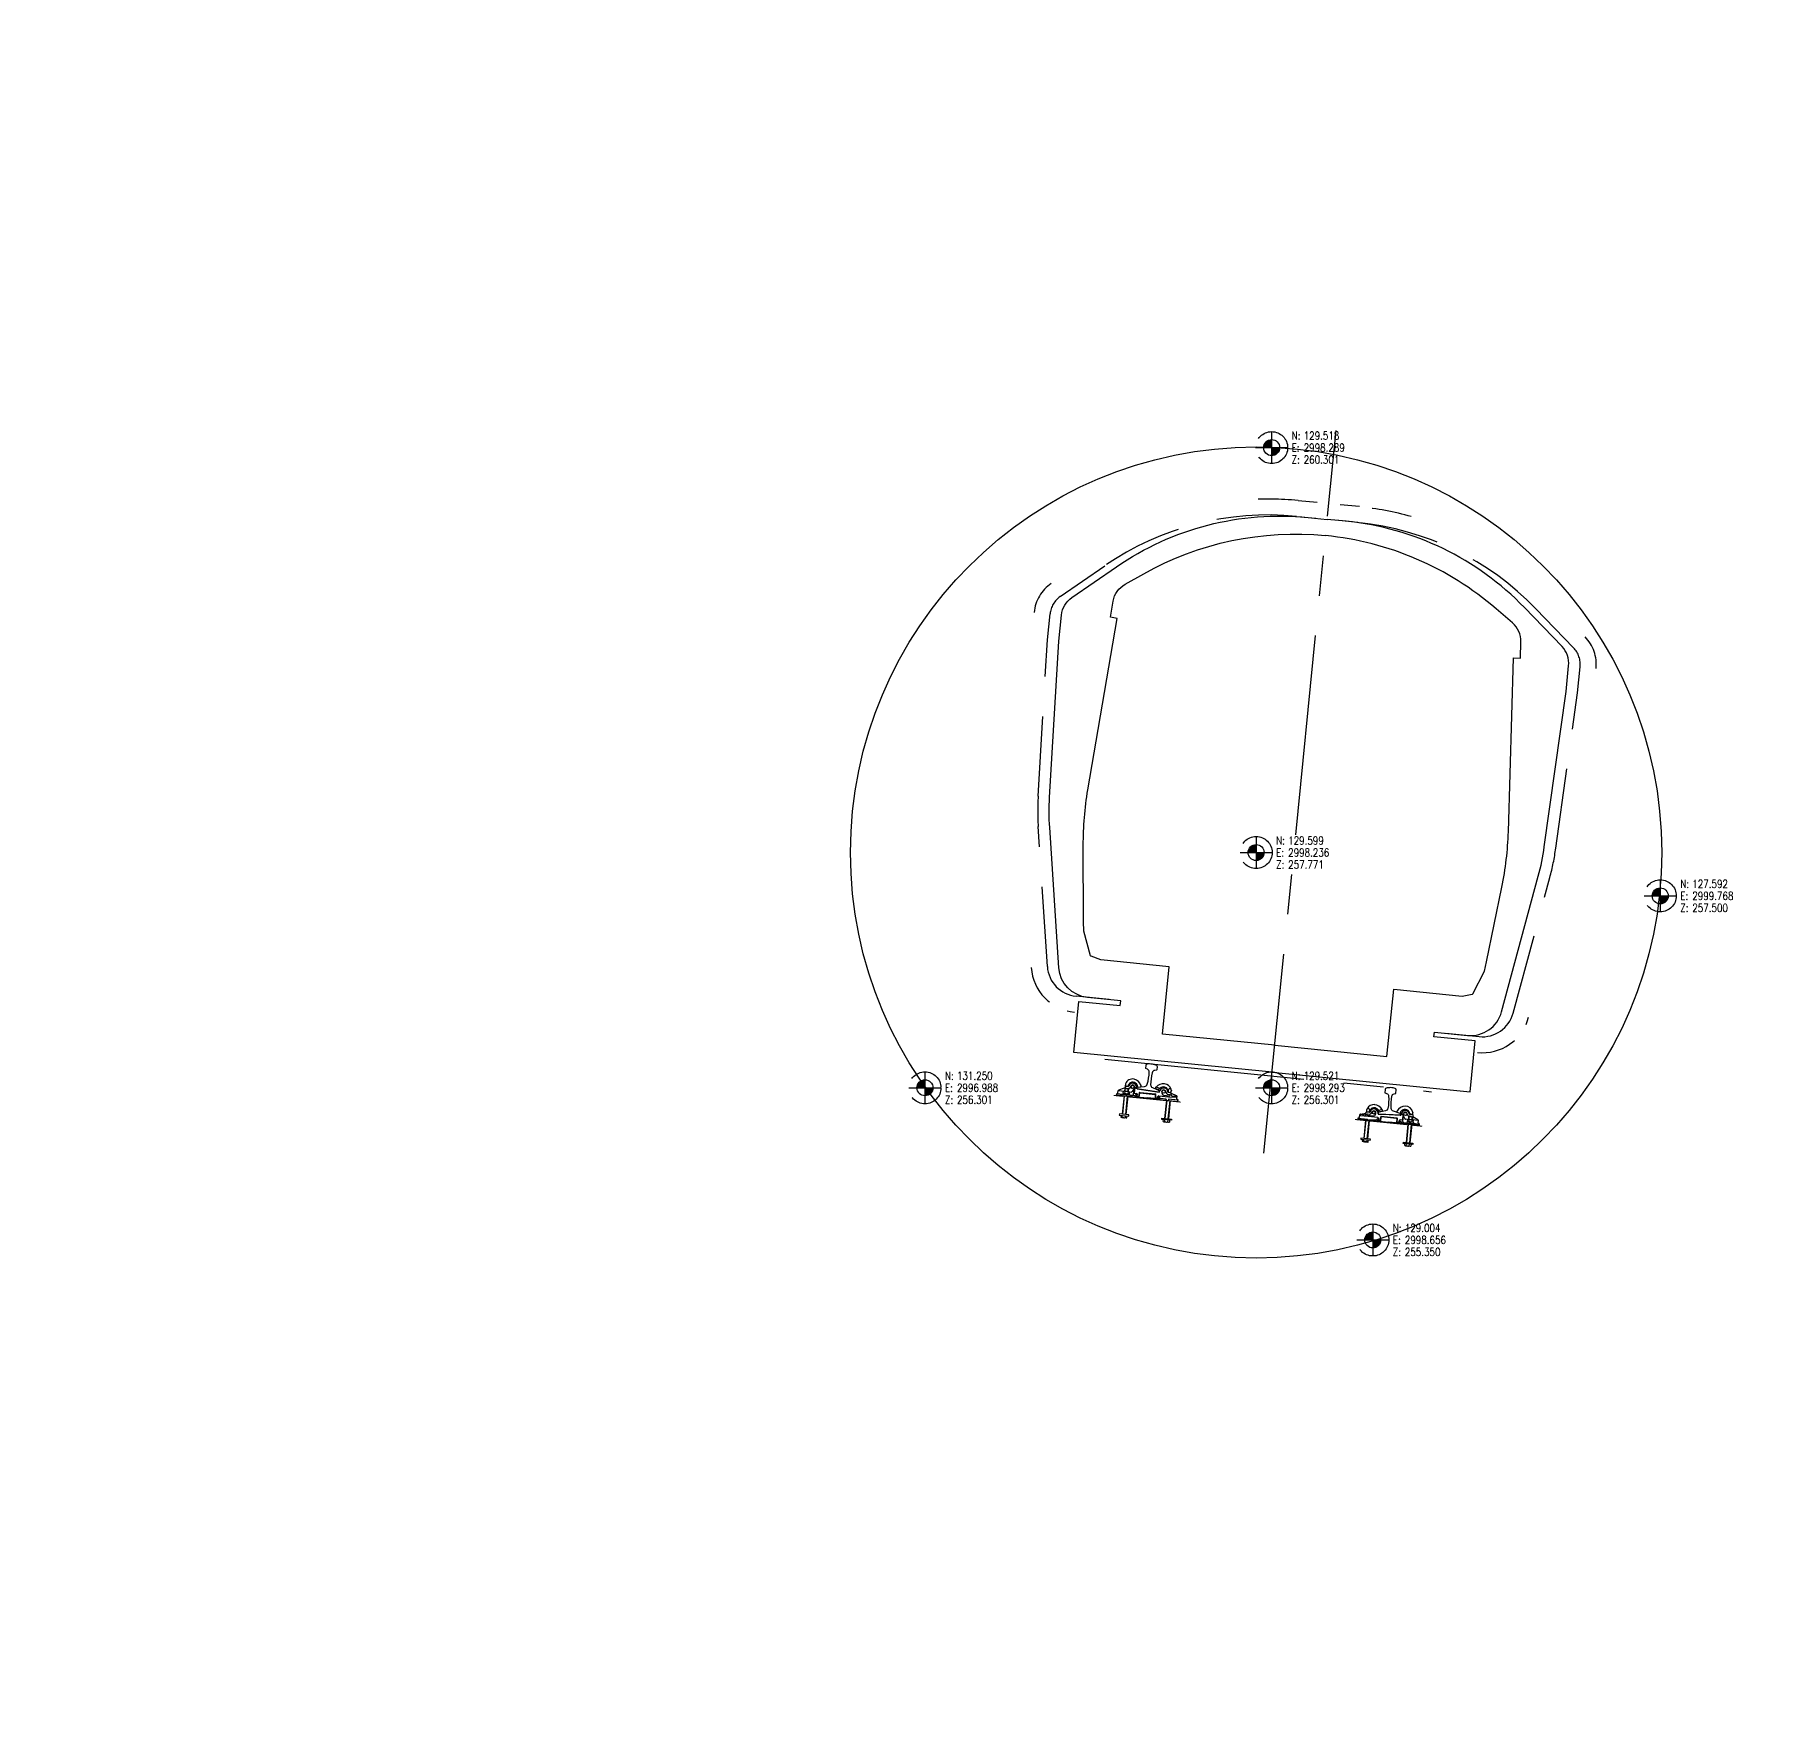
# Model space of a CAD drawing. Header units: metres. Extents: x 2931 to 3383, y 9 to 178.
# Drawn here: x 3069.06 to 3079.96, y 125.04 to 135.63 of the extents above; entities that cross this region are included whole.
import ezdxf
from ezdxf.enums import TextEntityAlignment as Align

# ---------------------------------------------------------------- set-up
doc = ezdxf.new("R2010")
doc.units = ezdxf.units.M
for name, pattern in [('CENTER', [2, 1.25, -0.25, 0.25, -0.25]), ('DASHED', [0.75, 0.5, -0.25]), ('DASHED2', [0.375, 0.25, -0.125])]:
    doc.linetypes.add(name, pattern=pattern)
doc.layers.get('0').update_dxf_attribs({"linetype": 'CONTINUOUS'})
for name, color, linetype in [('0-DIM', 7, 'CONTINUOUS'), ('0-LINE', 7, 'CONTINUOUS'), ('G-ANNO', 1, 'CONTINUOUS')]:
    doc.layers.add(name, color=color, linetype=linetype)
doc.styles.get("Standard").update_dxf_attribs({"font": 'romans.shx'})

# ---------------------------------------------------------------- blocks, each defined once
blk = doc.blocks.new('SECT-REF')
for p, q in [((-0.1, 0), (0.1, 0)), ((0, 0.1), (0, -0.1))]:
    blk.add_line(p, q)
at = {"const_width": 0.05}
for points in [[(0, 0.025, 0.414214), (-0.025, 0, 1)], [(0, -0.025, 0.414214), (0.025, 0, 1)]]:
    blk.add_lwpolyline(points, format="xyb", dxfattribs=at)
at = {"linetype": 'DASHED2'}
blk.add_circle((0, 0), 0.1, dxfattribs=at)
blk.add_circle((0, 0), 0.05)
at = {"width": 0.8}
for s, p in [('N:', (0.125, 0.075)), ('E:', (0.125, 0)), ('Z:', (0.125, -0.075))]:
    blk.add_text(s, height=0.05, dxfattribs=at).set_placement(p, align=Align.MIDDLE_LEFT)
for tag, p in [('N', (0.2, 0.075)), ('E', (0.2, 0)), ('Z', (0.2, -0.075))]:
    blk.add_attdef(tag, text='', height=0.05, dxfattribs=at).set_placement(p, align=Align.MIDDLE_LEFT)
blk = doc.blocks.new('TESTTRAINSECTION')
at = {"color": 1, "linetype": 'CENTER'}
for p, q in [((0, -0.486), (0, 4.052)), ((-1.047, 0), (1.004, 0))]:
    blk.add_line(p, q, dxfattribs=at)
at = {"color": 1, "linetype": 'Continuous'}
for p, q in [((-0.853, -0.208), (-0.952, -0.208)), ((-0.952, -0.217), (-0.952, -0.208)), ((-0.952, -0.217), (-0.951, -0.216)), ((-0.952, -0.217), (-0.76, -0.217)), ((-0.841, -0.21), (-0.951, -0.21)), ((-0.951, -0.217), (-0.951, -0.21)), ((-0.945, -0.186), (-0.904, -0.186)), ((-0.945, -0.202), (-0.945, -0.186)), ((-0.941, -0.183), (-0.907, -0.167)), ((-0.941, -0.184), (-0.941, -0.186)), ((-0.933, -0.208), (-0.933, -0.21)), ((-0.928, -0.21), (-0.928, -0.217)), ((-0.921, -0.21), (-0.921, -0.217)), ((-0.913, -0.201), (-0.873, -0.201)), ((-0.913, -0.201), (-0.913, -0.208)), ((-0.913, -0.208), (-0.873, -0.208)), ((-0.912, -0.201), (-0.912, -0.189)), ((-0.879, -0.187), (-0.907, -0.187)), ((-0.905, -0.155), (-0.906, -0.186)), ((-0.904, -0.141), (-0.904, -0.143)), ((-0.904, -0.17), (-0.904, -0.187)), ((-0.904, -0.217), (-0.904, -0.332)), ((-0.903, -0.153), (-0.886, -0.154)), ((-0.903, -0.189), (-0.903, -0.201)), ((-0.899, -0.17), (-0.899, -0.17)), ((-0.898, -0.208), (-0.891, -0.201)), ((-0.896, -0.167), (-0.883, -0.168)), ((-0.896, -0.208), (-0.888, -0.201)), ((-0.883, -0.189), (-0.883, -0.201)), ((-0.882, -0.17), (-0.882, -0.187)), ((-0.882, -0.217), (-0.882, -0.332)), ((-0.869, -0.152), (-0.877, -0.165)), ((-0.874, -0.188), (-0.863, -0.188)), ((-0.874, -0.189), (-0.874, -0.201)), ((-0.873, -0.201), (-0.873, -0.208)), ((-0.865, -0.21), (-0.865, -0.217)), ((-0.847, -0.165), (-0.858, -0.184)), ((-0.858, -0.21), (-0.858, -0.217)), ((-0.853, -0.208), (-0.853, -0.21)), ((-0.847, -0.202), (-0.847, -0.166)), ((-0.845, -0.157), (-0.832, -0.157)), ((-0.845, -0.157), (-0.832, -0.157)), ((-0.843, -0.159), (-0.845, -0.192)), ((-0.843, -0.194), (-0.831, -0.194)), ((-0.831, -0.163), (-0.836, -0.157)), ((-0.835, -0.201), (-0.831, -0.201)), ((-0.835, -0.201), (-0.835, -0.204)), ((-0.831, -0.164), (-0.831, -0.159)), ((-0.829, -0.165), (-0.69, -0.172)), ((-0.828, -0.204), (-0.828, -0.21)), ((-0.826, -0.203), (-0.827, -0.217)), ((-0.825, -0.215), (-0.76, -0.215)), ((-0.823, -0.213), (-0.824, -0.203)), ((-0.823, -0.211), (-0.823, -0.201)), ((-0.821, -0.212), (-0.815, -0.212)), ((-0.813, -0.211), (-0.812, -0.188)), ((-0.81, -0.213), (-0.809, -0.19)), ((-0.809, -0.185), (-0.711, -0.185)), ((-0.807, -0.188), (-0.713, -0.188)), ((-0.694, -0.215), (-0.76, -0.215)), ((-0.76, -0.217), (-0.567, -0.217)), ((-0.694, -0.158), (-0.714, -0.152)), ((-0.709, -0.213), (-0.71, -0.19)), ((-0.693, -0.146), (-0.708, -0.142)), ((-0.706, -0.211), (-0.708, -0.188)), ((-0.705, -0.212), (-0.698, -0.212)), ((-0.697, -0.211), (-0.696, -0.201)), ((-0.696, -0.213), (-0.695, -0.203)), ((-0.693, -0.203), (-0.693, -0.217)), ((-0.691, -0.204), (-0.691, -0.21)), ((-0.689, -0.171), (-0.688, -0.166)), ((-0.689, -0.201), (-0.685, -0.201)), ((-0.688, -0.194), (-0.629, -0.194)), ((-0.685, -0.201), (-0.685, -0.204)), ((-0.642, -0.21), (-0.678, -0.21)), ((-0.672, -0.175), (-0.667, -0.184)), ((-0.661, -0.188), (-0.623, -0.188)), ((-0.65, -0.162), (-0.642, -0.176)), ((-0.642, -0.21), (-0.642, -0.217)), ((-0.637, -0.217), (-0.637, -0.332)), ((-0.636, -0.179), (-0.622, -0.18)), ((-0.634, -0.153), (-0.634, -0.159)), ((-0.633, -0.165), (-0.615, -0.166)), ((-0.633, -0.167), (-0.615, -0.168)), ((-0.629, -0.194), (-0.579, -0.193)), ((-0.568, -0.21), (-0.626, -0.21)), ((-0.626, -0.21), (-0.626, -0.217)), ((-0.62, -0.183), (-0.619, -0.184)), ((-0.614, -0.154), (-0.615, -0.159)), ((-0.615, -0.217), (-0.615, -0.332)), ((-0.613, -0.182), (-0.614, -0.168)), ((-0.579, -0.183), (-0.611, -0.173)), ((-0.608, -0.187), (-0.58, -0.186)), ((-0.608, -0.186), (-0.575, -0.186)), ((-0.584, -0.186), (-0.584, -0.186)), ((-0.582, -0.186), (-0.583, -0.186)), ((-0.578, -0.184), (-0.578, -0.186)), ((-0.578, -0.188), (-0.578, -0.191)), ((-0.575, -0.202), (-0.575, -0.186)), ((-0.567, -0.208), (-0.568, -0.208)), ((-0.568, -0.217), (-0.568, -0.21)), ((-0.567, -0.217), (-0.567, -0.208)), ((0.564, -0.217), (0.564, -0.208)), ((0.564, -0.208), (0.565, -0.208)), ((0.756, -0.217), (0.564, -0.217)), ((0.565, -0.21), (0.623, -0.21)), ((0.565, -0.217), (0.565, -0.21)), ((0.605, -0.186), (0.572, -0.186)), ((0.572, -0.202), (0.572, -0.186)), ((0.575, -0.184), (0.575, -0.186)), ((0.575, -0.188), (0.575, -0.191)), ((0.576, -0.183), (0.608, -0.173)), ((0.605, -0.187), (0.576, -0.186)), ((0.626, -0.194), (0.576, -0.193)), ((0.579, -0.186), (0.579, -0.186)), ((0.58, -0.186), (0.581, -0.186)), ((0.61, -0.182), (0.61, -0.167)), ((0.611, -0.154), (0.611, -0.159)), ((0.63, -0.165), (0.612, -0.166)), ((0.63, -0.167), (0.612, -0.167)), ((0.612, -0.217), (0.612, -0.332)), ((0.616, -0.182), (0.616, -0.184)), ((0.633, -0.179), (0.619, -0.179)), ((0.658, -0.187), (0.619, -0.187)), ((0.623, -0.21), (0.623, -0.217)), ((0.685, -0.194), (0.626, -0.194)), ((0.631, -0.153), (0.631, -0.159)), ((0.634, -0.217), (0.634, -0.332)), ((0.646, -0.162), (0.638, -0.176)), ((0.638, -0.21), (0.675, -0.21)), ((0.638, -0.21), (0.638, -0.217)), ((0.669, -0.175), (0.664, -0.184)), ((0.682, -0.201), (0.682, -0.204)), ((0.685, -0.201), (0.682, -0.201)), ((0.685, -0.17), (0.685, -0.166)), ((0.826, -0.165), (0.687, -0.172)), ((0.688, -0.204), (0.688, -0.21)), ((0.69, -0.146), (0.704, -0.142)), ((0.69, -0.203), (0.69, -0.217)), ((0.691, -0.157), (0.711, -0.152)), ((0.691, -0.215), (0.756, -0.215)), ((0.693, -0.213), (0.692, -0.203)), ((0.693, -0.211), (0.693, -0.201)), ((0.702, -0.212), (0.695, -0.212)), ((0.703, -0.211), (0.704, -0.188)), ((0.706, -0.213), (0.707, -0.19)), ((0.805, -0.185), (0.707, -0.185)), ((0.803, -0.188), (0.709, -0.188)), ((0.822, -0.215), (0.756, -0.215)), ((0.949, -0.217), (0.756, -0.217)), ((0.807, -0.213), (0.806, -0.19)), ((0.81, -0.211), (0.809, -0.188)), ((0.818, -0.212), (0.811, -0.212)), ((0.82, -0.211), (0.82, -0.201)), ((0.82, -0.213), (0.821, -0.203)), ((0.823, -0.203), (0.823, -0.217)), ((0.825, -0.204), (0.825, -0.21)), ((0.827, -0.163), (0.833, -0.157)), ((0.827, -0.163), (0.828, -0.159)), ((0.84, -0.194), (0.828, -0.194)), ((0.831, -0.201), (0.828, -0.201)), ((0.842, -0.157), (0.829, -0.157)), ((0.842, -0.157), (0.829, -0.157)), ((0.831, -0.201), (0.831, -0.204)), ((0.838, -0.21), (0.948, -0.21)), ((0.84, -0.159), (0.841, -0.192)), ((0.843, -0.165), (0.855, -0.184)), ((0.844, -0.202), (0.844, -0.166)), ((0.85, -0.208), (0.949, -0.208)), ((0.85, -0.208), (0.85, -0.21)), ((0.855, -0.21), (0.855, -0.217)), ((0.871, -0.187), (0.86, -0.187)), ((0.862, -0.21), (0.862, -0.217)), ((0.866, -0.152), (0.874, -0.165)), ((0.91, -0.201), (0.87, -0.201)), ((0.87, -0.201), (0.87, -0.208)), ((0.91, -0.208), (0.87, -0.208)), ((0.871, -0.189), (0.871, -0.201)), ((0.875, -0.187), (0.904, -0.187)), ((0.893, -0.167), (0.879, -0.168)), ((0.879, -0.17), (0.879, -0.187)), ((0.879, -0.217), (0.879, -0.332)), ((0.88, -0.189), (0.88, -0.201)), ((0.9, -0.153), (0.882, -0.154)), ((0.892, -0.208), (0.885, -0.201)), ((0.895, -0.208), (0.887, -0.201)), ((0.896, -0.17), (0.896, -0.17)), ((0.899, -0.189), (0.899, -0.201)), ((0.901, -0.141), (0.901, -0.143)), ((0.901, -0.17), (0.901, -0.187)), ((0.941, -0.186), (0.901, -0.186)), ((0.901, -0.217), (0.901, -0.332)), ((0.902, -0.155), (0.903, -0.186)), ((0.937, -0.183), (0.904, -0.167)), ((0.909, -0.201), (0.909, -0.189)), ((0.91, -0.201), (0.91, -0.208)), ((0.918, -0.21), (0.918, -0.217)), ((0.925, -0.21), (0.925, -0.217)), ((0.93, -0.208), (0.93, -0.21)), ((0.938, -0.184), (0.938, -0.186)), ((0.941, -0.202), (0.941, -0.186)), ((0.948, -0.217), (0.948, -0.21)), ((0.949, -0.217), (0.948, -0.216)), ((0.949, -0.217), (0.949, -0.208)), ((-0.912, -0.339), (-0.912, -0.351)), ((-0.879, -0.353), (-0.907, -0.353)), ((-0.903, -0.351), (-0.903, -0.339)), ((-0.883, -0.351), (-0.883, -0.339)), ((-0.874, -0.351), (-0.874, -0.339)), ((-0.646, -0.351), (-0.646, -0.339)), ((-0.641, -0.353), (-0.612, -0.353)), ((-0.636, -0.351), (-0.636, -0.339)), ((-0.617, -0.351), (-0.617, -0.339)), ((-0.607, -0.339), (-0.607, -0.351)), ((0.604, -0.339), (0.604, -0.351)), ((0.638, -0.352), (0.609, -0.352)), ((0.613, -0.351), (0.613, -0.339)), ((0.633, -0.351), (0.633, -0.339)), ((0.642, -0.351), (0.642, -0.339)), ((0.871, -0.351), (0.871, -0.339)), ((0.875, -0.352), (0.904, -0.352)), ((0.88, -0.351), (0.88, -0.339)), ((0.899, -0.351), (0.899, -0.339)), ((0.909, -0.339), (0.909, -0.351))]:
    blk.add_line(p, q, dxfattribs=at)
at = {"color": 1, "linetype": 'DASHED'}
for p, q in [((-0.904, -0.155), (-0.886, -0.156)), ((-0.903, -0.187), (-0.903, -0.17)), ((-0.903, -0.332), (-0.903, -0.217)), ((-0.883, -0.187), (-0.883, -0.17)), ((-0.883, -0.332), (-0.883, -0.217)), ((-0.637, -0.332), (-0.637, -0.217)), ((-0.616, -0.332), (-0.616, -0.217)), ((0.613, -0.332), (0.613, -0.217)), ((0.633, -0.332), (0.633, -0.217)), ((0.879, -0.187), (0.879, -0.17)), ((0.879, -0.332), (0.879, -0.217)), ((0.9, -0.155), (0.883, -0.155)), ((0.9, -0.187), (0.9, -0.17)), ((0.9, -0.332), (0.9, -0.217))]:
    blk.add_line(p, q, dxfattribs=at)
at = {"color": 1}
for p, q in [((-0.904, -0.17), (-0.882, -0.17)), ((-0.888, -0.153), (-0.885, -0.154)), ((-0.878, -0.135), (-0.873, -0.138)), ((-0.874, -0.159), (-0.862, -0.164)), ((-0.693, -0.216), (-0.693, -0.217)), ((0.69, -0.216), (0.69, -0.217)), ((0.87, -0.159), (0.859, -0.164)), ((0.875, -0.135), (0.869, -0.138)), ((0.901, -0.17), (0.879, -0.17)), ((0.885, -0.153), (0.882, -0.154))]:
    blk.add_line(p, q, dxfattribs=at)
for points in [[(0, 0.023), (-1.244, 0.023), (-1.244, 0.343), (-0.985, 0.343), (-0.985, 0.373), (-1.193, 0.373, -0.366742), (-1.39, 0.54), (-1.534, 1.406, -0.031262), (-1.553, 1.593), (-1.592, 2.571), (-1.592, 2.734, -0.220291), (-1.539, 2.849), (-1.281, 3.068, -0.177715), (-0.12, 3.494), (0, 3.494)], [(0, 0.023), (1.244, 0.023), (1.244, 0.343), (0.985, 0.343), (0.985, 0.373), (1.193, 0.373, 0.366742), (1.39, 0.54), (1.534, 1.406, 0.031262), (1.553, 1.593), (1.592, 2.571), (1.592, 2.734, 0.220291), (1.539, 2.849), (1.281, 3.068, 0.177715), (0.12, 3.494), (0, 3.494)], [(0, 0.192), (-0.705, 0.192), (-0.705, 0.614), (-1.134, 0.614), (-1.196, 0.631, -0.236809), (-1.2, 0.634), (-1.258, 0.782), (-1.265, 0.842), (-1.314, 1.316, -0.043503), (-1.32, 1.664), (-1.244, 2.748), (-1.287, 2.751), (-1.28, 2.853, -0.225849), (-1.216, 2.965), (-1.107, 3.042, -0.154332), (0, 3.392, -0.154332)], [(0, 0.192), (0.705, 0.192), (0.705, 0.614), (1.134, 0.614), (1.196, 0.631, 0.236809), (1.2, 0.634), (1.258, 0.782), (1.265, 0.842), (1.314, 1.316, 0.043503), (1.32, 1.664), (1.244, 2.748), (1.287, 2.751), (1.28, 2.853, 0.225849), (1.216, 2.965), (1.107, 3.042, 0.154332), (0, 3.392, 0.154332)]]:
    blk.add_lwpolyline(points, format="xyb")
for points in [[(-0.768, -0.13, 0.053688), (-0.763, -0.054, 0.319129), (-0.777, -0.036), (-0.786, -0.033, -0.351175), (-0.787, -0.032), (-0.786, -0.011, -0.296292), (-0.78, -0.002, -0.082948), (-0.767, 0, -0.015636), (-0.751, 0, -0.015636), (-0.735, -0.002, -0.082948), (-0.723, -0.005, -0.296292), (-0.718, -0.014), (-0.718, -0.035, -0.351175), (-0.72, -0.037), (-0.729, -0.039, 0.319129), (-0.745, -0.055, 0.053688), (-0.747, -0.131, 0.309759), (-0.734, -0.147), (-0.691, -0.161, -0.344165), (-0.689, -0.162), (-0.69, -0.17, -0.414214), (-0.692, -0.172), (-0.76, -0.169), (-0.828, -0.165, -0.414214), (-0.829, -0.163), (-0.829, -0.155, -0.344165), (-0.828, -0.154), (-0.784, -0.145, 0.309759)], [(0.764, -0.129, -0.053688), (0.759, -0.053, -0.319129), (0.773, -0.036), (0.782, -0.033, 0.351175), (0.783, -0.032), (0.782, -0.01, 0.296292), (0.775, -0.002, 0.082948), (0.763, 0, 0.015636), (0.747, 0, 0.015636), (0.731, -0.002, 0.082948), (0.719, -0.005, 0.296292), (0.714, -0.014), (0.714, -0.035, 0.351175), (0.716, -0.036), (0.725, -0.038, -0.319129), (0.74, -0.054, -0.053688), (0.743, -0.131, -0.309759), (0.729, -0.147), (0.686, -0.16, 0.344165), (0.685, -0.162), (0.686, -0.17, 0.414214), (0.687, -0.172), (0.755, -0.168), (0.824, -0.165, 0.414214), (0.825, -0.163), (0.825, -0.155, 0.344165), (0.823, -0.154), (0.779, -0.145, -0.309759)]]:
    blk.add_lwpolyline(points, format="xyb", close=True, dxfattribs=at)
at = {"color": 1, "const_width": 0.00639}
for points in [[(-0.97, -0.22), (-0.911, -0.22)], [(-0.876, -0.22), (-0.55, -0.22)], [(0.872, -0.22), (0.546, -0.22)], [(0.967, -0.22), (0.907, -0.22)]]:
    blk.add_lwpolyline(points, dxfattribs=at)
at = {"color": 1, "linetype": 'Continuous'}
for points in [[(-0.923, -0.332), (-0.923, -0.339), (-0.863, -0.339), (-0.863, -0.332)], [(-0.596, -0.332), (-0.596, -0.339), (-0.656, -0.339), (-0.656, -0.332)], [(0.593, -0.332), (0.593, -0.339), (0.653, -0.339), (0.653, -0.332)], [(0.92, -0.332), (0.92, -0.339), (0.86, -0.339), (0.86, -0.332)]]:
    blk.add_lwpolyline(points, close=True, dxfattribs=at)
at = {"color": 1}
for centre in [(-0.858, -0.155), (-0.661, -0.165), (0.658, -0.165), (0.855, -0.155)]:
    blk.add_circle(centre, 0.01, dxfattribs=at)
for centre, radius, start, end in [((-0.858, -0.154), 0.048, 83.1795, 164.5159), ((-0.859, -0.163), 0.0571, 22.7657, 83.1958), ((0.855, -0.163), 0.0571, 96.8042, 157.2343), ((0.854, -0.154), 0.048, 15.4841, 96.8205), ((-0.94, -0.184), 0.00152, 115, 179.9996), ((-0.907, -0.195), 0.00759, 50.6846, 129.3154), ((-0.894, -0.145), 0.01, 167.5355, 235.1402), ((-0.904, -0.155), 0.00152, 87.1377, 177.9997), ((-0.893, -0.215), 0.0278, 69.7447, 110.2553), ((-0.896, -0.17), 0.00305, 87.138, 177.9799), ((-0.894, -0.145), 0.01, 299.1351, 345.8852), ((-0.858, -0.154), 0.0279, 141.7204, 167.2043), ((-0.879, -0.195), 0.00759, 50.6846, 129.3154), ((-0.858, -0.158), 0.0254, 10.3509, 164.8198), ((-0.858, -0.154), 0.0279, 71.473, 141.7204), ((-0.858, -0.153), 0.0101, 23.4439, 156.5561), ((-0.853, -0.202), 0.00635, 270, 0), ((-0.86, -0.162), 0.0371, 27.5419, 71.4722), ((-0.835, -0.21), 0.00635, 270, 0), ((-0.822, -0.152), 0.0112, 190.3513, 213.7332), ((-0.832, -0.159), 0.00152, 2.9999, 90.0002), ((-0.811, -0.144), 0.00664, 287.8284, 58.9405), ((-0.662, -0.173), 0.0571, 89.3018, 147.22), ((-0.707, -0.213), 0.00229, 182.9999, 270), ((-0.698, -0.152), 0.0071, 275.4663, 52.3207), ((-0.694, -0.216), 0.00152, 0, 90), ((-0.66, -0.173), 0.0371, 101.0253, 144.7264), ((-0.69, -0.17), 0.00152, 267.1377, 357.0003), ((-0.661, -0.168), 0.0254, 9.4553, 161.8051), ((-0.633, -0.162), 0.00317, 192.6035, 267.1377), ((-0.633, -0.164), 0.00317, 189.4553, 267.1376), ((-0.625, -0.157), 0.01, 185.4477, 235.1341), ((-0.624, -0.154), 0.01, 355.9428, 180.2719), ((-0.623, -0.185), 0.00305, 270, 1.9986), ((-0.625, -0.157), 0.01, 299.1272, 348.8136), ((-0.608, -0.181), 0.00483, 181.9248, 270.0748), ((0.605, -0.181), 0.00483, 269.9252, 358.0752), ((0.621, -0.154), 0.01, 359.7281, 184.0572), ((0.621, -0.157), 0.01, 191.1864, 240.8728), ((0.619, -0.184), 0.00305, 178.0014, 270), ((0.621, -0.157), 0.01, 304.8659, 354.5523), ((0.63, -0.162), 0.00317, 272.8623, 347.3965), ((0.63, -0.163), 0.00317, 272.8624, 350.5447), ((0.658, -0.168), 0.0254, 18.1949, 170.5447), ((0.659, -0.173), 0.0571, 32.78, 90.6982), ((0.657, -0.172), 0.0371, 35.2736, 78.9747), ((0.687, -0.17), 0.00152, 182.9997, 272.8623), ((0.694, -0.151), 0.0071, 127.6793, 264.5337), ((0.691, -0.216), 0.00152, 90, 180), ((0.704, -0.212), 0.00229, 270, 357.0001), ((0.807, -0.143), 0.00664, 121.0595, 252.1716), ((0.857, -0.162), 0.0371, 108.5278, 152.4581), ((0.831, -0.21), 0.00635, 180, 270), ((0.819, -0.152), 0.0112, 326.2668, 349.6487), ((0.829, -0.159), 0.00152, 89.9998, 177.0001), ((0.855, -0.158), 0.0254, 15.1802, 169.6491), ((0.85, -0.202), 0.00635, 180, 270), ((0.854, -0.154), 0.0279, 38.2796, 108.527), ((0.855, -0.153), 0.0101, 23.4439, 156.5561), ((0.875, -0.195), 0.00759, 50.6846, 129.3154), ((0.854, -0.154), 0.0279, 12.7957, 38.2796), ((0.89, -0.215), 0.0278, 69.7447, 110.2553), ((0.891, -0.145), 0.01, 194.1148, 240.8649), ((0.893, -0.17), 0.00305, 2.0201, 92.862), ((0.891, -0.145), 0.01, 304.8598, 12.4645), ((0.904, -0.195), 0.00759, 50.6846, 129.3154), ((0.9, -0.155), 0.00152, 2.0003, 92.8623), ((0.937, -0.184), 0.00152, 0.0004, 65), ((-0.907, -0.345), 0.00759, 230.6846, 309.3154), ((-0.893, -0.325), 0.0278, 249.7447, 290.2553), ((-0.879, -0.345), 0.00759, 230.6846, 309.3154), ((-0.641, -0.345), 0.00759, 230.6846, 309.3154), ((-0.626, -0.325), 0.0278, 249.7447, 290.2553), ((-0.612, -0.345), 0.00759, 230.6846, 309.3154), ((0.609, -0.345), 0.00759, 230.6846, 309.3154), ((0.623, -0.325), 0.0278, 249.7447, 290.2553), ((0.638, -0.345), 0.00759, 230.6846, 309.3154), ((0.875, -0.345), 0.00759, 230.6846, 309.3154), ((0.89, -0.325), 0.0278, 249.7447, 290.2553), ((0.904, -0.345), 0.00759, 230.6846, 309.3154)]:
    blk.add_arc(centre, radius, start, end, dxfattribs=at)
at = {"color": 1, "linetype": 'Continuous'}
for centre, radius, start, end in [((-0.951, -0.202), 0.00635, 270, 0), ((-0.909, -0.164), 0.00318, 295.0007, 358.0002), ((-0.904, -0.156), 0.00152, 87.136, 178.0003), ((-0.885, -0.151), 0.00317, 267.1378, 344.8198), ((-0.886, -0.152), 0.00318, 267.1368, 347.9313), ((-0.882, -0.162), 0.00635, 267.1376, 330.0001), ((-0.858, -0.158), 0.0131, 330, 150), ((-0.863, -0.181), 0.00635, 269.9999, 330), ((-0.843, -0.192), 0.00152, 178, 270), ((-0.842, -0.159), 0.00152, 90.0002, 178.0002), ((-0.841, -0.204), 0.00635, 270, 0), ((-0.829, -0.164), 0.00152, 182.9999, 267.1369), ((-0.831, -0.202), 0.00787, 3.0001, 90), ((-0.831, -0.204), 0.00267, 0, 90), ((-0.822, -0.146), 0.0071, 158.835, 259.0295), ((-0.825, -0.216), 0.00152, 90.0002, 178.0002), ((-0.825, -0.203), 0.00111, 3.0001, 177.9999), ((-0.821, -0.211), 0.00152, 182.9997, 269.9999), ((-0.821, -0.213), 0.00229, 182.9991, 269.9999), ((-0.815, -0.211), 0.00152, 269.9999, 357.0001), ((-0.809, -0.188), 0.00318, 89.9999, 176.9999), ((-0.812, -0.213), 0.00229, 269.9999, 357.0001), ((-0.807, -0.19), 0.00229, 90, 177), ((-0.709, -0.148), 0.00664, 79.9047, 238.6637), ((-0.713, -0.19), 0.00229, 2.9999, 90), ((-0.711, -0.188), 0.00318, 2.9999, 89.9999), ((-0.705, -0.211), 0.00152, 183, 270), ((-0.698, -0.211), 0.00152, 270, 357.0001), ((-0.698, -0.213), 0.00229, 270, 356.9999), ((-0.688, -0.202), 0.00787, 90, 177.0001), ((-0.694, -0.203), 0.00111, 2.0001, 176.9999), ((-0.689, -0.204), 0.00267, 90, 180), ((-0.685, -0.21), 0.00635, 180, 270), ((-0.696, -0.157), 0.0112, 313.9124, 341.8053), ((-0.687, -0.166), 0.00152, 133.9117, 176.9991), ((-0.678, -0.204), 0.00635, 180, 270), ((-0.661, -0.168), 0.0131, 30, 210), ((-0.662, -0.164), 0.0279, 11.3299, 101.0254), ((-0.661, -0.181), 0.00635, 210.0001, 270.0001), ((-0.662, -0.164), 0.048, 20.0455, 89.319), ((-0.636, -0.173), 0.00635, 209.9999, 267.1375), ((-0.623, -0.183), 0.00305, 1.9996, 87.1375), ((-0.615, -0.168), 0.00152, 1.9995, 87.1377), ((-0.615, -0.169), 0.00152, 1.9995, 87.1376), ((-0.61, -0.17), 0.00317, 181.9994, 252.9999), ((-0.608, -0.182), 0.00483, 181.9995, 271.4321), ((-0.579, -0.188), 0.00152, 359.9996, 91.4322), ((-0.579, -0.184), 0.00152, 359.9996, 73.0001), ((-0.579, -0.191), 0.00152, 271.4321, 0), ((-0.568, -0.202), 0.00635, 180, 270), ((0.565, -0.202), 0.00635, 270, 0), ((0.576, -0.184), 0.00152, 106.9999, 180.0004), ((0.576, -0.188), 0.00152, 88.5678, 180.0004), ((0.576, -0.191), 0.00152, 180, 268.5679), ((0.605, -0.182), 0.00483, 268.5679, 358.0005), ((0.607, -0.17), 0.00317, 287.0001, 358.0006), ((0.612, -0.167), 0.00152, 92.8623, 178.0005), ((0.612, -0.169), 0.00152, 92.8624, 178.0005), ((0.659, -0.163), 0.048, 90.681, 159.9545), ((0.619, -0.182), 0.00305, 92.8625, 178.0004), ((0.659, -0.163), 0.0279, 78.9746, 168.6701), ((0.633, -0.172), 0.00635, 272.8625, 330.0001), ((0.658, -0.168), 0.0131, 330, 150), ((0.658, -0.181), 0.00635, 269.9999, 329.9999), ((0.675, -0.204), 0.00635, 270, 0), ((0.693, -0.157), 0.0112, 198.1947, 226.0876), ((0.682, -0.21), 0.00635, 270, 0), ((0.684, -0.166), 0.00152, 3.0009, 46.0883), ((0.685, -0.202), 0.00787, 2.9999, 90), ((0.685, -0.204), 0.00267, 0, 90), ((0.691, -0.203), 0.00111, 3.0001, 177.9999), ((0.695, -0.211), 0.00152, 182.9999, 270), ((0.695, -0.212), 0.00229, 183.0001, 270), ((0.702, -0.211), 0.00152, 270, 357), ((0.705, -0.148), 0.00664, 301.3363, 100.0953), ((0.707, -0.188), 0.00318, 90.0001, 177.0001), ((0.709, -0.19), 0.00229, 90, 177.0001), ((0.803, -0.19), 0.00229, 3, 90), ((0.805, -0.188), 0.00318, 3.0001, 90.0001), ((0.809, -0.212), 0.00229, 182.9999, 270.0001), ((0.811, -0.211), 0.00152, 182.9999, 270.0001), ((0.818, -0.211), 0.00152, 270.0001, 357.0003), ((0.818, -0.212), 0.00229, 270.0001, 357.0009), ((0.819, -0.146), 0.0071, 280.9705, 21.165), ((0.828, -0.202), 0.00787, 90, 176.9999), ((0.822, -0.203), 0.00111, 2.0001, 176.9999), ((0.822, -0.216), 0.00152, 1.9998, 89.9998), ((0.828, -0.204), 0.00267, 90, 180), ((0.826, -0.163), 0.00152, 272.8631, 357.0001), ((0.838, -0.204), 0.00635, 180, 270), ((0.839, -0.159), 0.00152, 1.9998, 89.9998), ((0.84, -0.192), 0.00152, 270, 2), ((0.855, -0.158), 0.0131, 30, 210), ((0.86, -0.181), 0.00635, 210, 270.0001), ((0.879, -0.162), 0.00635, 209.9999, 272.8624), ((0.882, -0.151), 0.00317, 195.1802, 272.8622), ((0.883, -0.152), 0.00318, 192.0687, 272.8632), ((0.9, -0.156), 0.00152, 1.9997, 92.864), ((0.905, -0.164), 0.00318, 181.9998, 244.9993), ((0.948, -0.202), 0.00635, 180, 270)]:
    blk.add_arc(centre, radius, start, end, dxfattribs=at)
blk = doc.blocks.new('RTESTTRAINSECTION')
at = {"linetype": 'DASHED2'}
blk.add_line((0.12, 3.594), (0, 3.594), dxfattribs=at)
at = {"linetype": 'DASHED'}
blk.add_lwpolyline([(0.985, 0.373), (1.193, 0.373, 0.366742), (1.39, 0.54), (1.534, 1.406, 0.031262), (1.553, 1.593), (1.592, 2.571), (1.592, 2.734, 0.220291), (1.539, 2.849), (1.281, 3.068, 0.177715), (0.12, 3.494), (0, 3.494)], format="xyb", dxfattribs=at)
at = {"linetype": 'DASHED2'}
for centre, radius, start, end in [((0.12, 1.699), 1.894, 80.0019, 90.0018), ((1.442, 2.734), 0.25, 0, 49.6933), ((1.193, 0.573), 0.3, 270, 350.5603)]:
    blk.add_arc(centre, radius, start, end, dxfattribs=at)
blk = doc.blocks.new('LTESTTRAINSECTION')
at = {"linetype": 'DASHED2'}
blk.add_line((-0.12, 3.594), (0, 3.594), dxfattribs=at)
at = {"linetype": 'DASHED'}
blk.add_lwpolyline([(-0.985, 0.373), (-1.193, 0.373, -0.366742), (-1.39, 0.54), (-1.534, 1.406, -0.031262), (-1.553, 1.593), (-1.592, 2.571), (-1.592, 2.734, -0.220291), (-1.539, 2.849), (-1.281, 3.068, -0.177715), (-0.12, 3.494), (0, 3.494)], format="xyb", dxfattribs=at)
at = {"linetype": 'DASHED2'}
for centre, radius, start, end in [((-0.12, 1.699), 1.894, 89.9982, 99.9981), ((-1.442, 2.734), 0.25, 130.3067, 180), ((-1.193, 0.573), 0.3, 189.4397, 270)]:
    blk.add_arc(centre, radius, start, end, dxfattribs=at)

msp = doc.modelspace()

# ---------------------------------------------------------------- linework, layer by layer
at = {"layer": '0-LINE'}
msp.add_circle((3076.692, 130.517), 2.534, dxfattribs=at)
at = {"layer": 'G-ANNO'}
msp.add_lwpolyline([(2930.546, 54.429, -0.641992), (3382.848, 8.591)], format="xyb", dxfattribs=at)

# ---------------------------------------------------------------- block references
at = {"layer": '0-DIM'}
for p, values in [((3076.789, 133.047), {'N': '129.518', 'E': '2998.289', 'Z': '260.301'}), ((3076.692, 130.517), {'N': '129.599', 'E': '2998.236', 'Z': '257.771'}), ((3079.217, 130.246), {'N': '127.592', 'E': '2999.768', 'Z': '257.500'}), ((3074.623, 129.047), {'N': '131.250', 'E': '2996.988', 'Z': '256.301'}), ((3076.789, 129.047), {'N': '129.521', 'E': '2998.293', 'Z': '256.301'}), ((3077.421, 128.096), {'N': '129.004', 'E': '2998.656', 'Z': '255.350'})]:
    msp.add_blockref('SECT-REF', p, dxfattribs=at).add_auto_attribs(values)
at = {"layer": '0-LINE', "rotation": 354.3007301389366}
for name, p in [('TESTTRAINSECTION', (3076.789, 129.122)), ('LTESTTRAINSECTION', (3076.717, 129.129)), ('RTESTTRAINSECTION', (3076.861, 129.114))]:
    msp.add_blockref(name, p, dxfattribs=at)

doc.saveas('drawing.dxf')
